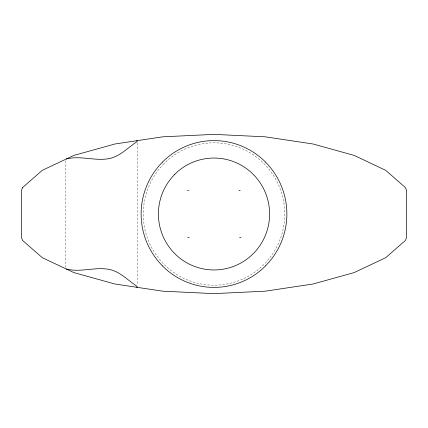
<?xml version="1.0" encoding="UTF-8"?>
<svg xmlns="http://www.w3.org/2000/svg" width="428" height="428" viewBox="0 0 428 428"><rect width="100%" height="100%" fill="white"/><g stroke="black" fill="none" stroke-linecap="round" stroke-linejoin="round"><path stroke-width="0.32" stroke-dasharray="2.14 1.6" d="M137.361 143L137.361 285M65.532 160.671L65.532 267.329M239.482 190.235L238.749 190.695L241.13 190.695L239.482 190.235M189.251 237.305L188.518 237.765L186.87 237.305L189.251 237.305M188.518 190.235L186.87 190.695L189.251 190.695L188.518 190.235M241.13 237.305L239.482 237.765L238.749 237.305L241.13 237.305M164.004 163.662A71.497 71.497 0 0 0 164.004 264.338A70.438 70.438 0 0 0 264.023 264.365A71.497 71.497 0 0 0 263.996 163.662A70.438 70.438 0 0 0 163.978 163.635"/><path stroke-width="0.64" d="M136.591 287.258L137.361 287.001L136.81 286.177C127.293 279.998 119.252 270.619 107.364 269.105C93.737 267.184 79.801 272.545 66.303 269.025M66.303 158.975C79.801 155.455 93.737 160.816 107.364 158.895C119.252 157.381 127.293 148.002 136.81 141.823L137.361 140.999L136.591 140.742M162.447 162.094A72.594 72.594 0 0 1 265.553 162.094M265.553 265.906A72.594 72.594 0 0 1 162.447 265.906M162.48 265.874A73.68 73.68 0 0 1 162.48 162.126M265.521 162.126A73.68 73.68 0 0 1 265.521 265.874M22.513 187.635L21.4 190.695L21.4 237.305L22.513 240.365L42.319 257.693L73.819 272.577L114.881 283.994L162.694 291.174L214 293.624L265.307 291.174L313.119 283.994L354.181 272.577L385.682 257.693L405.487 240.365L406.6 237.305L406.6 190.695L405.487 187.635L385.682 170.307L354.181 155.423L313.119 144.006L265.307 136.826L214 134.376L162.694 136.826L114.881 144.006L73.819 155.423L42.319 170.307L22.513 187.635M174.699 174.431A56.202 56.202 0 0 0 174.699 253.569A55.367 55.367 0 0 0 253.323 253.59A56.202 56.202 0 0 0 253.301 174.431A55.367 55.367 0 0 0 174.678 174.41"/></g></svg>
